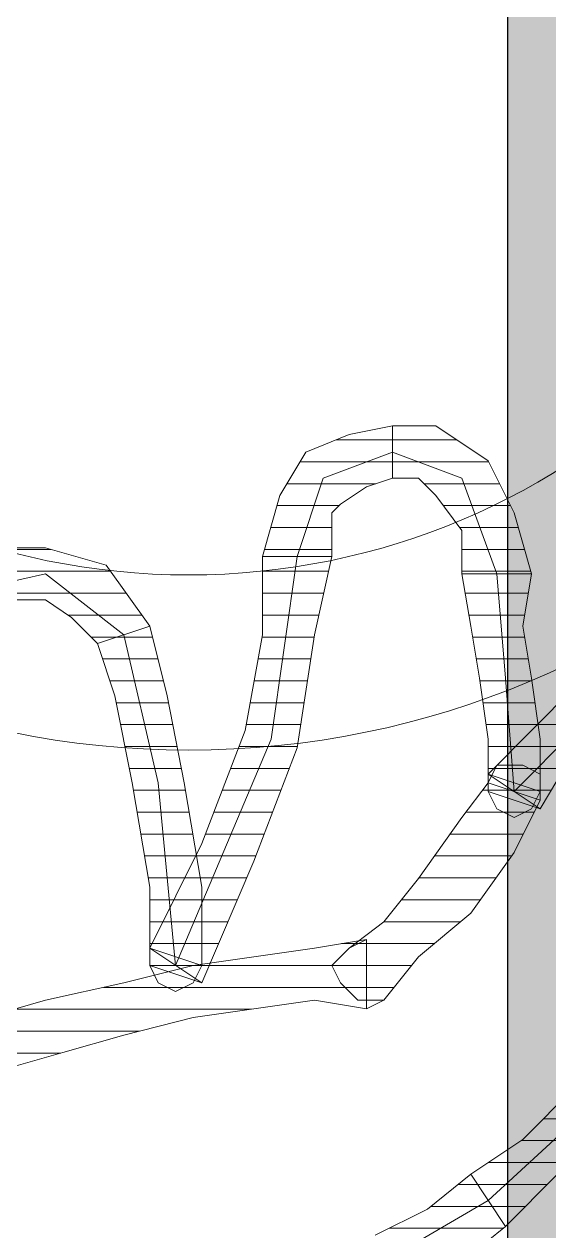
# Model space of a CAD drawing. Header units: centimetres. Extents: x 54005 to 61405, y 90310 to 94744.
# Drawn here: x 56893.13 to 56896.12, y 91923.7 to 91930.59 of the extents above; entities that cross this region are included whole.
import ezdxf

# ---------------------------------------------------------------- set-up
doc = ezdxf.new("R2010")
doc.units = ezdxf.units.CM
doc.header["$LTSCALE"] = 25
doc.layers.get('0').update_dxf_attribs({"lineweight": 0})
doc.layers.add('OC-Mutfak_Ekipman', color=252, linetype='Continuous')
doc.layers.add('OC-Tretuar', color=70, linetype='Continuous')
doc.layers.add('ÖLCULENDIRME', color=115, linetype='Continuous', lineweight=5)
pattern_1 = [(360, (-5108.51305, -673.59423), (1e-16, 0.125), [25])]

# ---------------------------------------------------------------- blocks, each defined once
blk = doc.blocks.new('sıcak servis-180x70x85-130')
at = {"layer": 'OC-Tretuar'}
h = blk.add_hatch(color=7, dxfattribs=at)
h.dxf.hatch_style = 1
h.paths.add_polyline_path([(466744.5381, -82664.4336, 0.414209), (466743.5381, -82665.4336, 0.414214), (466744.5381, -82666.4336), (466922.5381, -82666.4336, 0.414214), (466923.5381, -82665.4336, 0.414218), (466922.5381, -82664.4336)])
h.paths.add_polyline_path([(466744.5381, -82656.4336, 0.414214), (466743.5381, -82657.4336, 0.414218), (466744.5381, -82658.4336), (466922.5381, -82658.4336, 0.414209), (466923.5381, -82657.4336, 0.414214), (466922.5381, -82656.4336)])
h.paths.add_polyline_path([(466744.5381, -82648.4336, 0.414214), (466743.5381, -82649.4336, 0.414214), (466744.5381, -82650.4336), (466922.5381, -82650.4336, 0.414214), (466923.5381, -82649.4336, 0.414214), (466922.5381, -82648.4336)])
h.paths.add_polyline_path([(466922.5381, -82642.4336, 0.414214), (466923.5381, -82641.4336, 0.414214), (466922.5381, -82640.4336), (466744.5381, -82640.4336, 0.414214), (466743.5381, -82641.4336, 0.414214), (466744.5381, -82642.4336)])
h.paths.add_polyline_path([(466744.5381, -82632.4336, 0.414214), (466743.5381, -82633.4336, 0.414214), (466744.5381, -82634.4336), (466922.5381, -82634.4336, 0.414214), (466923.5381, -82633.4336, 0.414214), (466922.5381, -82632.4336)])
at = {"layer": 'OC-Mutfak_Ekipman'}
blk.add_line((466922.5381, -82658.4336), (466744.5381, -82658.4336), dxfattribs=at)
blk = doc.blocks.new('by')
at = {"ltscale": 30}
h = blk.add_hatch(dxfattribs=at)
h.set_pattern_fill('DC_LINES', color=256, scale=0.1, style=0)
h.set_pattern_definition(pattern_1)
edge = h.paths.add_edge_path(flags=0)
edge.add_line((6359.6404, 2244.8748), (6359.5905, 2244.8748))
edge.add_line((6359.5905, 2244.8748), (6359.3933, 2244.7258))
edge.add_line((6359.3933, 2244.7258), (6359.2448, 2244.6265))
edge.add_line((6359.2448, 2244.6265), (6358.8982, 2244.4279))
edge.add_line((6358.8982, 2244.4279), (6358.5525, 2244.2788))
edge.add_line((6358.5525, 2244.2788), (6358.2058, 2244.0802))
edge.add_line((6358.2058, 2244.0802), (6357.8591, 2243.8814))
edge.add_line((6357.8591, 2243.8814), (6357.5622, 2243.7324))
edge.add_line((6357.5622, 2243.7324), (6357.3152, 2243.5337))
edge.add_line((6357.3152, 2243.5337), (6357.1169, 2243.8317))
edge.add_line((6357.1169, 2243.8317), (6357.365, 2244.0304))
edge.add_line((6357.365, 2244.0304), (6357.7605, 2244.1795))
edge.add_line((6357.7605, 2244.1795), (6358.1072, 2244.3781))
edge.add_line((6358.1072, 2244.3781), (6358.4529, 2244.5769))
edge.add_line((6358.4529, 2244.5769), (6358.7995, 2244.7258))
edge.add_line((6358.7995, 2244.7258), (6359.0466, 2244.9246))
edge.add_line((6359.0466, 2244.9246), (6359.2937, 2245.0239))
edge.add_line((6359.2937, 2245.0239), (6359.3933, 2245.0736))
edge.add_line((6359.3933, 2245.0736), (6359.3435, 2245.0736))
h = blk.add_hatch(dxfattribs=at)
h.set_pattern_fill('DC_LINES', color=256, scale=0.1, style=0)
h.set_pattern_definition(pattern_1)
edge = h.paths.add_edge_path(flags=0)
edge.add_line((6357.3152, 2243.5337), (6357.0183, 2243.335))
edge.add_line((6357.0183, 2243.335), (6356.7214, 2243.0369))
edge.add_line((6356.7214, 2243.0369), (6356.4245, 2242.6395))
edge.add_line((6356.4245, 2242.6395), (6356.0779, 2242.2422))
edge.add_line((6356.0779, 2242.2422), (6355.7322, 2241.8447))
edge.add_line((6355.7322, 2241.8447), (6355.3855, 2241.497))
edge.add_line((6355.3855, 2241.497), (6355.1384, 2241.2487))
edge.add_line((6355.1384, 2241.2487), (6354.99, 2241.0499))
edge.add_line((6354.99, 2241.0499), (6354.7917, 2241.348))
edge.add_line((6354.7917, 2241.348), (6354.9402, 2241.4473))
edge.add_line((6354.9402, 2241.4473), (6355.1872, 2241.6958))
edge.add_line((6355.1872, 2241.6958), (6355.4353, 2242.0435))
edge.add_line((6355.4353, 2242.0435), (6355.781, 2242.4409))
edge.add_line((6355.781, 2242.4409), (6356.1277, 2242.8383))
edge.add_line((6356.1277, 2242.8383), (6356.5232, 2243.2356))
edge.add_line((6356.5232, 2243.2356), (6356.82, 2243.5337))
edge.add_line((6356.82, 2243.5337), (6357.1169, 2243.8317))
h = blk.add_hatch(dxfattribs=at)
h.set_pattern_fill('DC_LINES', color=256, scale=0.1, style=0)
h.set_pattern_definition(pattern_1)
edge = h.paths.add_edge_path(flags=0)
edge.add_line((6360.6794, 2242.8383), (6360.4323, 2242.7389))
edge.add_line((6360.4323, 2242.7389), (6360.0857, 2242.6395))
edge.add_line((6360.0857, 2242.6395), (6359.739, 2242.5402))
edge.add_line((6359.739, 2242.5402), (6359.2937, 2242.4409))
edge.add_line((6359.2937, 2242.4409), (6358.8982, 2242.3415))
edge.add_line((6358.8982, 2242.3415), (6358.5525, 2242.2918))
edge.add_line((6358.5525, 2242.2918), (6358.2058, 2242.2422))
edge.add_line((6358.2058, 2242.2422), (6357.9089, 2242.1925))
edge.add_line((6357.9089, 2242.1925), (6357.9089, 2242.5899))
edge.add_line((6357.9089, 2242.5899), (6358.2058, 2242.5402))
edge.add_line((6358.2058, 2242.5402), (6358.5525, 2242.5899))
edge.add_line((6358.5525, 2242.5899), (6358.8982, 2242.6395))
edge.add_line((6358.8982, 2242.6395), (6359.2937, 2242.7389))
edge.add_line((6359.2937, 2242.7389), (6359.6404, 2242.8383))
edge.add_line((6359.6404, 2242.8383), (6359.987, 2242.9376))
edge.add_line((6359.987, 2242.9376), (6360.3327, 2243.0369))
edge.add_line((6360.3327, 2243.0369), (6360.5808, 2243.1362))
h = blk.add_hatch(dxfattribs=at)
h.set_pattern_fill('DC_LINES', color=256, scale=0.1, style=0)
h.set_pattern_definition(pattern_1)
edge = h.paths.add_edge_path(flags=0)
edge.add_line((6357.9089, 2242.1925), (6358.0075, 2242.2422))
edge.add_line((6358.0075, 2242.2422), (6357.8103, 2242.0932))
edge.add_line((6357.8103, 2242.0932), (6357.612, 2241.8447))
edge.add_line((6357.612, 2241.8447), (6357.365, 2241.497))
edge.add_line((6357.365, 2241.497), (6357.2165, 2241.2984))
edge.add_line((6357.2165, 2241.2984), (6356.9197, 2241.3977))
edge.add_line((6356.9197, 2241.3977), (6357.0681, 2241.6958))
edge.add_line((6357.0681, 2241.6958), (6357.3152, 2242.0435))
edge.add_line((6357.3152, 2242.0435), (6357.612, 2242.2918))
edge.add_line((6357.612, 2242.2918), (6357.8103, 2242.5402))
edge.add_line((6357.8103, 2242.5402), (6357.9089, 2242.5899))
edge.add_line((6357.9089, 2242.5899), (6357.8103, 2242.5402))
edge.add_line((6357.8103, 2242.5402), (6357.9587, 2242.5402))
edge.add_line((6357.9587, 2242.5402), (6358.0573, 2242.4409))
edge.add_line((6358.0573, 2242.4409), (6358.1072, 2242.3415))
edge.add_line((6358.1072, 2242.3415), (6358.0075, 2242.2422))
h = blk.add_hatch(dxfattribs=at)
h.set_pattern_fill('DC_LINES', color=256, scale=0.1, style=0)
h.set_pattern_definition(pattern_1)
edge = h.paths.add_edge_path(flags=0)
edge.add_line((6358.1072, 2240.0069), (6358.2058, 2240.4539))
edge.add_line((6358.2058, 2240.4539), (6358.3044, 2241.0997))
edge.add_line((6358.3044, 2241.0997), (6358.5525, 2241.7454))
edge.add_line((6358.5525, 2241.7454), (6358.8484, 2242.4409))
edge.add_line((6358.8484, 2242.4409), (6359.1452, 2242.2422))
edge.add_line((6359.1452, 2242.2422), (6358.8484, 2241.6461))
edge.add_line((6358.8484, 2241.6461), (6358.6013, 2241.0003))
edge.add_line((6358.6013, 2241.0003), (6358.5027, 2240.4539))
edge.add_line((6358.5027, 2240.4539), (6358.5027, 2240.0069))
h = blk.add_hatch(dxfattribs=at)
h.set_pattern_fill('DC_LINES', color=256, scale=0.1, style=0)
h.set_pattern_definition(pattern_1)
edge = h.paths.add_edge_path(flags=0)
edge.add_line((6358.8484, 2242.4409), (6359.1452, 2242.3415))
edge.add_line((6359.1452, 2242.3415), (6359.1452, 2241.8944))
edge.add_line((6359.1452, 2241.8944), (6359.2448, 2241.2984))
edge.add_line((6359.2448, 2241.2984), (6359.3435, 2240.8016))
edge.add_line((6359.3435, 2240.8016), (6359.4421, 2240.5036))
edge.add_line((6359.4421, 2240.5036), (6359.1452, 2240.4043))
edge.add_line((6359.1452, 2240.4043), (6359.0466, 2240.8016))
edge.add_line((6359.0466, 2240.8016), (6358.948, 2241.2984))
edge.add_line((6358.948, 2241.2984), (6358.8484, 2241.8944))
edge.add_line((6358.8484, 2241.8944), (6358.8484, 2242.3415))
edge.add_line((6358.8484, 2242.3415), (6359.1452, 2242.2422))
edge.add_line((6359.1452, 2242.2422), (6358.8484, 2242.3415))
edge.add_line((6358.8484, 2242.3415), (6358.8982, 2242.4409))
edge.add_line((6358.8982, 2242.4409), (6358.9978, 2242.4906))
edge.add_line((6358.9978, 2242.4906), (6359.0964, 2242.4409))
edge.add_line((6359.0964, 2242.4409), (6359.1452, 2242.3415))
h = blk.add_hatch(dxfattribs=at)
h.set_pattern_fill('DC_LINES', color=256, scale=0.1, style=0)
h.set_pattern_definition(pattern_1)
edge = h.paths.add_edge_path(flags=0)
edge.add_line((6356.9197, 2241.4473), (6357.2165, 2241.348))
edge.add_line((6357.2165, 2241.348), (6357.2165, 2241.0499))
edge.add_line((6357.2165, 2241.0499), (6357.2654, 2240.7023))
edge.add_line((6357.2654, 2240.7023), (6357.3152, 2240.4043))
edge.add_line((6357.3152, 2240.4043), (6357.365, 2240.1062))
edge.add_line((6357.365, 2240.1062), (6356.9685, 2240.1062))
edge.add_line((6356.9685, 2240.1062), (6357.0183, 2240.4043))
edge.add_line((6357.0183, 2240.4043), (6356.9685, 2240.7023))
edge.add_line((6356.9685, 2240.7023), (6356.9197, 2241.0499))
edge.add_line((6356.9197, 2241.0499), (6356.9197, 2241.348))
edge.add_line((6356.9197, 2241.348), (6357.2165, 2241.2487))
edge.add_line((6357.2165, 2241.2487), (6356.9197, 2241.348))
edge.add_line((6356.9197, 2241.348), (6356.9685, 2241.4473))
edge.add_line((6356.9685, 2241.4473), (6357.0681, 2241.497))
edge.add_line((6357.0681, 2241.497), (6357.1667, 2241.4473))
edge.add_line((6357.1667, 2241.4473), (6357.2165, 2241.348))
h = blk.add_hatch(dxfattribs=at)
h.set_pattern_fill('DC_LINES', color=256, scale=0.1, style=0)
h.set_pattern_definition(pattern_1)
edge = h.paths.add_edge_path(flags=0)
edge.add_line((6354.7917, 2240.3048), (6355.0886, 2240.3048))
edge.add_line((6355.0886, 2240.3048), (6355.3855, 2240.3546))
edge.add_line((6355.3855, 2240.3546), (6355.6325, 2240.4539))
edge.add_line((6355.6325, 2240.4539), (6355.9792, 2240.6029))
edge.add_line((6355.9792, 2240.6029), (6356.2263, 2240.8016))
edge.add_line((6356.2263, 2240.8016), (6356.5232, 2241.0499))
edge.add_line((6356.5232, 2241.0499), (6356.7712, 2241.199))
edge.add_line((6356.7712, 2241.199), (6356.9197, 2241.4473))
edge.add_line((6356.9197, 2241.4473), (6357.2165, 2241.2487))
edge.add_line((6357.2165, 2241.2487), (6356.9685, 2241.0003))
edge.add_line((6356.9685, 2241.0003), (6356.7214, 2240.7519))
edge.add_line((6356.7214, 2240.7519), (6356.4245, 2240.5036))
edge.add_line((6356.4245, 2240.5036), (6356.0779, 2240.3048))
edge.add_line((6356.0779, 2240.3048), (6355.7322, 2240.1558))
edge.add_line((6355.7322, 2240.1558), (6355.3855, 2240.0565))
edge.add_line((6355.3855, 2240.0565), (6355.0886, 2240.0069))
edge.add_line((6355.0886, 2240.0069), (6354.7917, 2240.0069))
h = blk.add_hatch(dxfattribs=at)
h.set_pattern_fill('DC_LINES', color=256, scale=0.1, style=0)
h.set_pattern_definition(pattern_1)
edge = h.paths.add_edge_path(flags=0)
edge.add_line((6357.2165, 2241.2984), (6357.1667, 2241.199))
edge.add_line((6357.1667, 2241.199), (6357.0183, 2241.199))
edge.add_line((6357.0183, 2241.199), (6356.9197, 2241.2487))
edge.add_line((6356.9197, 2241.2487), (6356.9197, 2241.3977))
h = blk.add_hatch(dxfattribs=at)
h.set_pattern_fill('DC_LINES', color=256, scale=0.1, style=0)
h.set_pattern_definition(pattern_1)
edge = h.paths.add_edge_path(flags=0)
edge.add_line((6359.4421, 2240.5036), (6359.5905, 2240.3546))
edge.add_line((6359.5905, 2240.3546), (6359.739, 2240.2552))
edge.add_line((6359.739, 2240.2552), (6359.987, 2240.2552))
edge.add_line((6359.987, 2240.2552), (6360.0857, 2240.3546))
edge.add_line((6360.0857, 2240.3546), (6360.2839, 2240.0565))
edge.add_line((6360.2839, 2240.0565), (6359.987, 2239.9572))
edge.add_line((6359.987, 2239.9572), (6359.739, 2239.9572))
edge.add_line((6359.739, 2239.9572), (6359.3933, 2240.0565))
edge.add_line((6359.3933, 2240.0565), (6359.1452, 2240.4043))
h = blk.add_hatch(dxfattribs=at)
h.set_pattern_fill('DC_LINES', color=256, scale=0.1, style=0)
h.set_pattern_definition(pattern_1)
edge = h.paths.add_edge_path(flags=0)
edge.add_line((6357.365, 2240.1062), (6357.365, 2239.8577))
edge.add_line((6357.365, 2239.8577), (6357.5134, 2239.6591))
edge.add_line((6357.5134, 2239.6591), (6357.612, 2239.5598))
edge.add_line((6357.612, 2239.5598), (6357.7605, 2239.5598))
edge.add_line((6357.7605, 2239.5598), (6357.7605, 2239.2617))
edge.add_line((6357.7605, 2239.2617), (6357.5134, 2239.2617))
edge.add_line((6357.5134, 2239.2617), (6357.2165, 2239.4604))
edge.add_line((6357.2165, 2239.4604), (6357.0681, 2239.7584))
edge.add_line((6357.0681, 2239.7584), (6356.9685, 2240.1062))
h = blk.add_hatch(dxfattribs=at)
h.set_pattern_fill('DC_LINES', color=256, scale=0.1, style=0)
h.set_pattern_definition(pattern_1)
edge = h.paths.add_edge_path(flags=0)
edge.add_line((6357.7605, 2239.5598), (6357.9089, 2239.6095))
edge.add_line((6357.9089, 2239.6095), (6358.0573, 2239.7088))
edge.add_line((6358.0573, 2239.7088), (6358.1072, 2239.7584))
edge.add_line((6358.1072, 2239.7584), (6358.1072, 2240.0069))
edge.add_line((6358.1072, 2240.0069), (6358.5027, 2240.0069))
edge.add_line((6358.5027, 2240.0069), (6358.403, 2239.6591))
edge.add_line((6358.403, 2239.6591), (6358.2556, 2239.4108))
edge.add_line((6358.2556, 2239.4108), (6358.0075, 2239.3114))
edge.add_line((6358.0075, 2239.3114), (6357.7605, 2239.2617))
for p, q in [((6357.1169, 2243.8317, -4.5045), (6357.365, 2244.0304, -4.5045)), ((6357.2165, 2243.6827, -4.5045), (6357.8103, 2244.0304, -4.5045)), ((6357.8591, 2243.8814, -4.5045), (6357.5622, 2243.7324, -4.5045)), ((6356.82, 2243.5337, -4.5045), (6357.1169, 2243.8317, -4.5045)), ((6357.1169, 2243.8317, -4.5045), (6357.1169, 2243.8317, -4.5045)), ((6357.1169, 2243.8317, -4.5045), (6357.3152, 2243.5337, -4.5045)), ((6357.3152, 2243.5337, -4.5045), (6357.1169, 2243.8317, -4.5045)), ((6356.6228, 2243.1362, -4.5045), (6357.2165, 2243.6827, -4.5045)), ((6357.5622, 2243.7324, -4.5045), (6357.3152, 2243.5337, -4.5045)), ((6357.3152, 2243.5337, -4.5045), (6357.0183, 2243.335, -4.5045)), ((6357.3152, 2243.5337, -4.5045), (6357.3152, 2243.5337, -4.5045)), ((6357.3152, 2243.5337, -4.5045), (6357.3152, 2243.5337, -4.5045)), ((6357.0183, 2243.335, -4.5045), (6356.7214, 2243.0369, -4.5045)), ((6359.6404, 2242.8383, -4.5045), (6359.987, 2242.9376, -4.5045)), ((6359.2937, 2242.7389, -4.5045), (6359.6404, 2242.8383, -4.5045)), ((6358.8982, 2242.6395, -4.5045), (6359.2937, 2242.7389, -4.5045)), ((6358.5525, 2242.5899, -4.5045), (6358.8982, 2242.6395, -4.5045)), ((6360.0857, 2242.6395, -4.5045), (6359.739, 2242.5402, -4.5045)), ((6357.8103, 2242.5402, -4.5045), (6357.9089, 2242.5899, -4.5045)), ((6357.9089, 2242.5899, -4.5045), (6357.8103, 2242.5402, -4.5045)), ((6357.9089, 2242.1925, -4.5045), (6357.9089, 2242.5899, -4.5045)), ((6357.9089, 2242.5899, -4.5045), (6358.2058, 2242.5402, -4.5045)), ((6358.2058, 2242.5402, -4.5045), (6358.5525, 2242.5899, -4.5045)), ((6357.612, 2242.2918, -4.5045), (6357.8103, 2242.5402, -4.5045)), ((6357.8103, 2242.5402, -4.5045), (6357.9587, 2242.5402, -4.5045)), ((6357.9587, 2242.5402, -4.5045), (6358.0573, 2242.4409, -4.5045)), ((6359.739, 2242.5402, -4.5045), (6359.2937, 2242.4409, -4.5045)), ((6358.0573, 2242.4409, -4.5045), (6358.1072, 2242.3415, -4.5045)), ((6358.5525, 2241.7454, -4.5045), (6358.8484, 2242.4409, -4.5045)), ((6358.8484, 2242.4409, -4.5045), (6359.1452, 2242.3415, -4.5045)), ((6358.8484, 2242.3415, -4.5045), (6358.8982, 2242.4409, -4.5045)), ((6359.1452, 2242.3415, -4.5045), (6358.8484, 2242.4409, -4.5045)), ((6358.8484, 2242.4409, -4.5045), (6358.8484, 2242.4409, -4.5045)), ((6358.8484, 2242.4409, -4.5045), (6359.1452, 2242.2422, -4.5045)), ((6358.8982, 2242.4409, -4.5045), (6358.9978, 2242.4906, -4.5045)), ((6359.2937, 2242.4409, -4.5045), (6358.8982, 2242.3415, -4.5045)), ((6358.9978, 2242.4906, -4.5045), (6359.0964, 2242.4409, -4.5045)), ((6359.0964, 2242.4409, -4.5045), (6359.1452, 2242.3415, -4.5045)), ((6357.3152, 2242.0435, -4.5045), (6357.612, 2242.2918, -4.5045)), ((6358.1072, 2242.3415, -4.5045), (6358.0075, 2242.2422, -4.5045)), ((6358.5525, 2242.2918, -4.5045), (6358.2058, 2242.2422, -4.5045)), ((6358.9978, 2242.3415, -4.5045), (6358.4529, 2241.0499, -4.5045)), ((6358.8982, 2242.3415, -4.5045), (6358.5525, 2242.2918, -4.5045)), ((6358.8484, 2241.8944, -4.5045), (6358.8484, 2242.3415, -4.5045)), ((6358.8484, 2242.3415, -4.5045), (6359.1452, 2242.2422, -4.5045)), ((6359.1452, 2242.2422, -4.5045), (6358.8484, 2242.3415, -4.5045)), ((6359.0964, 2241.2984, -4.5045), (6358.9978, 2242.3415, -4.5045)), ((6359.1452, 2242.3415, -4.5045), (6359.1452, 2241.8944, -4.5045)), ((6358.0075, 2242.2422, -4.5045), (6357.8103, 2242.0932, -4.5045)), ((6358.2058, 2242.2422, -4.5045), (6357.9089, 2242.1925, -4.5045)), ((6357.9089, 2242.1925, -4.5045), (6358.0075, 2242.2422, -4.5045)), ((6358.0075, 2242.2422, -4.5045), (6357.9089, 2242.1925, -4.5045)), ((6359.1452, 2242.2422, -4.5045), (6358.8484, 2241.6461, -4.5045)), ((6357.9089, 2242.1925, -4.5045), (6357.9089, 2242.1925, -4.5045)), ((6357.8103, 2242.0932, -4.5045), (6357.612, 2241.8447, -4.5045)), ((6357.0681, 2241.6958, -4.5045), (6357.3152, 2242.0435, -4.5045)), ((6358.948, 2241.2984, -4.5045), (6358.8484, 2241.8944, -4.5045)), ((6359.1452, 2241.8944, -4.5045), (6359.2448, 2241.2984, -4.5045)), ((6357.612, 2241.8447, -4.5045), (6357.365, 2241.497, -4.5045)), ((6358.3044, 2241.0997, -4.5045), (6358.5525, 2241.7454, -4.5045)), ((6356.9197, 2241.3977, -4.5045), (6357.0681, 2241.6958, -4.5045)), ((6358.8484, 2241.6461, -4.5045), (6358.6013, 2241.0003, -4.5045)), ((6356.9685, 2241.4473, -4.5045), (6357.0681, 2241.497, -4.5045)), ((6357.0681, 2241.497, -4.5045), (6357.1667, 2241.4473, -4.5045)), ((6357.365, 2241.497, -4.5045), (6357.2165, 2241.2984, -4.5045)), ((6356.7712, 2241.199, -4.5045), (6356.9197, 2241.4473, -4.5045)), ((6356.9197, 2241.4473, -4.5045), (6357.2165, 2241.348, -4.5045)), ((6356.9197, 2241.348, -4.5045), (6356.9685, 2241.4473, -4.5045)), ((6357.2165, 2241.348, -4.5045), (6356.9197, 2241.4473, -4.5045)), ((6356.9197, 2241.4473, -4.5045), (6356.9197, 2241.4473, -4.5045)), ((6356.9197, 2241.4473, -4.5045), (6357.2165, 2241.2487, -4.5045)), ((6357.2165, 2241.2984, -4.5045), (6356.9197, 2241.3977, -4.5045)), ((6356.9197, 2241.2487, -4.5045), (6356.9197, 2241.3977, -4.5045)), ((6356.9197, 2241.3977, -4.5045), (6357.2165, 2241.2984, -4.5045)), ((6357.1667, 2241.4473, -4.5045), (6357.2165, 2241.348, -4.5045)), ((6357.0681, 2241.348, -4.5045), (6356.6228, 2240.901, -4.5045)), ((6356.9197, 2241.0499, -4.5045), (6356.9197, 2241.348, -4.5045)), ((6356.9197, 2241.348, -4.5045), (6357.2165, 2241.2487, -4.5045)), ((6357.2165, 2241.2487, -4.5045), (6356.9197, 2241.348, -4.5045)), ((6357.1169, 2240.7023, -4.5045), (6357.0681, 2241.348, -4.5045)), ((6357.2165, 2241.348, -4.5045), (6357.2165, 2241.0499, -4.5045)), ((6357.2165, 2241.2984, -4.5045), (6357.1667, 2241.199, -4.5045)), ((6357.2165, 2241.2984, -4.5045), (6357.2165, 2241.2984, -4.5045)), ((6359.0466, 2240.8016, -4.5045), (6358.948, 2241.2984, -4.5045)), ((6359.2937, 2240.4539, -4.5045), (6359.0964, 2241.2984, -4.5045)), ((6359.2448, 2241.2984, -4.5045), (6359.3435, 2240.8016, -4.5045)), ((6357.0183, 2241.199, -4.5045), (6356.9197, 2241.2487, -4.5045)), ((6357.2165, 2241.2487, -4.5045), (6356.9685, 2241.0003, -4.5045)), ((6357.1667, 2241.199, -4.5045), (6357.0183, 2241.199, -4.5045)), ((6356.9685, 2240.7023, -4.5045), (6356.9197, 2241.0499, -4.5045)), ((6357.2165, 2241.0499, -4.5045), (6357.2654, 2240.7023, -4.5045)), ((6358.2058, 2240.4539, -4.5045), (6358.3044, 2241.0997, -4.5045)), ((6358.4529, 2241.0499, -4.5045), (6358.3044, 2240.0069, -4.5045)), ((6356.9685, 2241.0003, -4.5045), (6356.7214, 2240.7519, -4.5045)), ((6358.6013, 2241.0003, -4.5045), (6358.5027, 2240.4539, -4.5045)), ((6359.1452, 2240.4043, -4.5045), (6359.0466, 2240.8016, -4.5045)), ((6359.3435, 2240.8016, -4.5045), (6359.4421, 2240.5036, -4.5045)), ((6357.0183, 2240.4043, -4.5045), (6356.9685, 2240.7023, -4.5045)), ((6357.1667, 2240.1062, -4.5045), (6357.1169, 2240.7023, -4.5045)), ((6357.2654, 2240.7023, -4.5045), (6357.3152, 2240.4043, -4.5045)), ((6359.4421, 2240.5036, -4.5045), (6359.1452, 2240.4043, -4.5045)), ((6359.1452, 2240.4043, -4.5045), (6359.4421, 2240.5036, -4.5045)), ((6359.4421, 2240.5036, -4.5045), (6359.4421, 2240.5036, -4.5045)), ((6359.4421, 2240.5036, -4.5045), (6359.5905, 2240.3546, -4.5045)), ((6359.4421, 2240.5036, -4.5045), (6359.4421, 2240.5036, -4.5045)), ((6358.1072, 2240.0069, -4.5045), (6358.2058, 2240.4539, -4.5045)), ((6358.5027, 2240.4539, -4.5045), (6358.5027, 2240.0069, -4.5045)), ((6359.739, 2240.1062, -4.5045), (6359.2937, 2240.4539, -4.5045)), ((6356.9685, 2240.1062, -4.5045), (6357.0183, 2240.4043, -4.5045)), ((6357.3152, 2240.4043, -4.5045), (6357.365, 2240.1062, -4.5045)), ((6359.3933, 2240.0565, -4.5045), (6359.1452, 2240.4043, -4.5045)), ((6359.1452, 2240.4043, -4.5045), (6359.1452, 2240.4043, -4.5045)), ((6359.5905, 2240.3546, -4.5045), (6359.739, 2240.2552, -4.5045)), ((6359.739, 2240.2552, -4.5045), (6359.987, 2240.2552, -4.5045)), ((6360.1843, 2240.2055, -4.5045), (6359.739, 2240.1062, -4.5045)), ((6357.0681, 2239.7584, -4.5045), (6356.9685, 2240.1062, -4.5045)), ((6356.9685, 2240.1062, -4.5045), (6356.9685, 2240.1062, -4.5045)), ((6356.9685, 2240.1062, -4.5045), (6357.365, 2240.1062, -4.5045)), ((6357.365, 2240.1062, -4.5045), (6356.9685, 2240.1062, -4.5045)), ((6357.365, 2239.5598, -4.5045), (6357.1667, 2240.1062, -4.5045)), ((6357.365, 2240.1062, -4.5045), (6357.365, 2240.1062, -4.5045)), ((6357.365, 2240.1062, -4.5045), (6357.365, 2239.8577, -4.5045)), ((6357.365, 2240.1062, -4.5045), (6357.365, 2240.1062, -4.5045)), ((6359.739, 2239.9572, -4.5045), (6359.3933, 2240.0565, -4.5045)), ((6358.1072, 2239.7584, -4.5045), (6358.1072, 2240.0069, -4.5045)), ((6358.1072, 2240.0069, -4.5045), (6358.5027, 2240.0069, -4.5045)), ((6358.1072, 2240.0069, -4.5045), (6358.1072, 2240.0069, -4.5045)), ((6358.5027, 2240.0069, -4.5045), (6358.1072, 2240.0069, -4.5045)), ((6358.1072, 2240.0069, -4.5045), (6358.1072, 2240.0069, -4.5045)), ((6358.3044, 2240.0069, -4.5045), (6358.156, 2239.5598, -4.5045)), ((6358.5027, 2240.0069, -4.5045), (6358.403, 2239.6591, -4.5045)), ((6358.5027, 2240.0069, -4.5045), (6358.5027, 2240.0069, -4.5045)), ((6359.987, 2239.9572, -4.5045), (6359.739, 2239.9572, -4.5045)), ((6357.365, 2239.8577, -4.5045), (6357.5134, 2239.6591, -4.5045)), ((6357.2165, 2239.4604, -4.5045), (6357.0681, 2239.7584, -4.5045)), ((6358.0573, 2239.7088, -4.5045), (6358.1072, 2239.7584, -4.5045)), ((6357.9089, 2239.6095, -4.5045), (6358.0573, 2239.7088, -4.5045)), ((6357.5134, 2239.6591, -4.5045), (6357.612, 2239.5598, -4.5045)), ((6357.7605, 2239.5598, -4.5045), (6357.9089, 2239.6095, -4.5045)), ((6358.403, 2239.6591, -4.5045), (6358.2556, 2239.4108, -4.5045)), ((6357.7605, 2239.4108, -4.5045), (6357.365, 2239.5598, -4.5045)), ((6357.612, 2239.5598, -4.5045), (6357.7605, 2239.5598, -4.5045)), ((6357.7605, 2239.5598, -4.5045), (6357.7605, 2239.5598, -4.5045)), ((6357.7605, 2239.2617, -4.5045), (6357.7605, 2239.5598, -4.5045)), ((6357.7605, 2239.5598, -4.5045), (6357.7605, 2239.5598, -4.5045)), ((6358.156, 2239.5598, -4.5045), (6357.7605, 2239.4108, -4.5045)), ((6357.7605, 2239.5598, -4.5045), (6357.7605, 2239.2617, -4.5045)), ((6357.5134, 2239.2617, -4.5045), (6357.2165, 2239.4604, -4.5045)), ((6358.2556, 2239.4108, -4.5045), (6358.0075, 2239.3114, -4.5045)), ((6357.7605, 2239.2617, -4.5045), (6357.5134, 2239.2617, -4.5045)), ((6358.0075, 2239.3114, -4.5045), (6357.7605, 2239.2617, -4.5045)), ((6357.7605, 2239.2617, -4.5045), (6357.7605, 2239.2617, -4.5045))]:
    blk.add_line(p, q, dxfattribs=at)
at = {"ltscale": 30, "elevation": -4.5045}
blk.add_lwpolyline([(6379.3575, 2199.3592), (6358.3575, 2199.3592, -0.414214), (6353.3575, 2204.3592), (6353.3575, 2241.3592, -0.414214), (6358.3575, 2246.3592), (6379.3575, 2246.3592, -0.414214), (6384.3575, 2241.3592), (6384.3575, 2204.3592, -0.414214)], format="xyb", close=True, dxfattribs=at)
at = {"ltscale": 30}
for radius in [5, 4]:
    blk.add_circle((6358.9233, 2236.1122, -4.5045), radius, dxfattribs=at)

msp = doc.modelspace()

# ---------------------------------------------------------------- block references
at = {"layer": 'ÖLCULENDIRME', "extrusion": (0, 0, -1), "zscale": -1, "rotation": 90.00373483684704}
msp.add_blockref('sıcak servis-180x70x85-130', (-139523.8912, -374891.3659), dxfattribs=at)
at = {"layer": 'ÖLCULENDIRME', "rotation": 180}
msp.add_blockref('by', (63252.9924, 94167.5609, 4.5045), dxfattribs=at)

doc.saveas('drawing.dxf')
